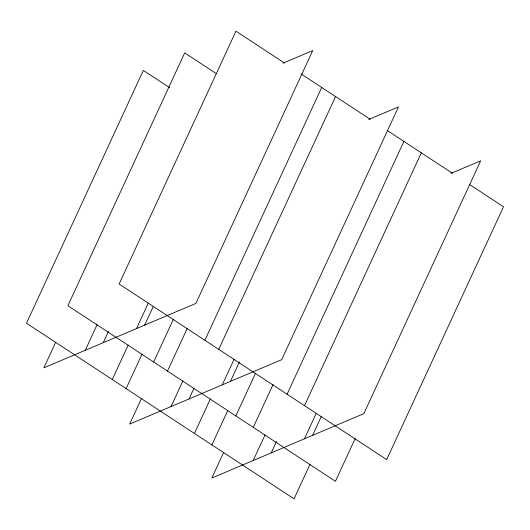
<?xml version="1.0" encoding="UTF-8"?>
<svg xmlns="http://www.w3.org/2000/svg" width="530" height="530" viewBox="0 0 530 530"><rect width="100%" height="100%" fill="white"/><g stroke="black" fill="none" stroke-linecap="round" stroke-linejoin="round"><path stroke-width="0.79" d="M55.67 342.3L43.884 367.807L195.895 303.418L312.72 50.588L283.027 63.163M85.264 350.284L97.05 324.771M103.27 342.652L108.471 331.396M112.267 379.52L128.214 345.01M136.501 328.573L148.294 303.067M144.65 325.128L153.316 306.366M126.114 388.609L142.06 354.1M153.647 361.997L173.409 319.232M141.437 398.593L129.651 424.099L281.662 359.711L398.487 106.881L368.794 119.455M167.493 371.086L187.256 328.322M171.031 406.576L182.817 381.063M204.891 340.293L321.717 87.457M189.038 398.944L193.894 388.444M218.731 349.376L335.563 96.546M194.437 433.454L210.383 398.944M222.275 384.866L234.061 359.36M230.417 381.421L239.434 361.91M211.881 444.902L227.827 410.392M235.817 415.931L255.579 373.166M223.614 452.521L211.821 478.033L363.832 413.645L480.657 160.815L450.964 173.389M253.26 427.379L273.023 384.614M253.201 460.504L264.987 434.998M287.061 394.227L403.886 141.391M271.214 452.878L276.415 441.623M304.505 405.669L421.33 152.839M304.445 438.8L316.231 413.294M312.594 435.349L321.26 416.593M309.997 464.326L294.051 498.836L26.5 323.227L143.325 70.397L169.613 87.649M355.193 438.542L335.43 481.306L67.88 305.704L184.705 52.867L216.525 73.756M284.371 62.944L235.949 31.164L119.124 284L386.675 459.603L503.5 206.773L469.606 184.519M300.974 73.842L370.139 119.237M387.43 130.592L452.309 173.171"/></g></svg>
